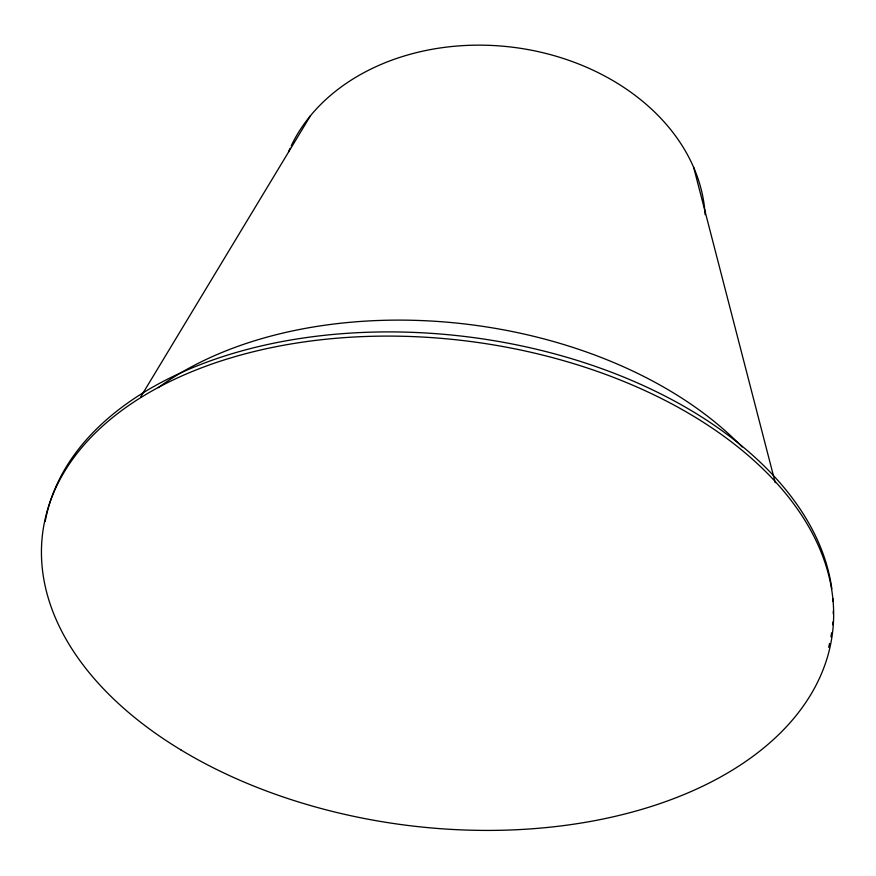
<?xml version="1.0" encoding="UTF-8"?>
<svg xmlns="http://www.w3.org/2000/svg" width="876" height="876" viewBox="0 0 876 876"><rect width="100%" height="100%" fill="white"/><g stroke="black" fill="none" stroke-linecap="round" stroke-linejoin="round"><path stroke-width="1.31" d="M140.762 396.806L310.487 115.72M693.693 167.436L775.249 482.698M158.206 387.696A362.051 227.475 7.2 0 1 742.191 447.001M288.478 151.964A214.083 166.298 6.9 0 1 290.065 148.318M291.193 145.887A214.083 166.298 6.9 0 1 524.023 48.881A214.083 166.298 6.9 0 1 705.125 214.708M831.587 632.844A397.2 244.163 7.2 0 1 830.919 636.83M829.583 643.411A397.2 244.163 7.2 0 1 828.641 647.309M45.191 521.559A397.2 244.163 7.2 0 1 442.829 334.227A397.2 244.163 7.2 0 1 831.85 588.913M832.879 598.626A397.2 244.163 7.2 0 1 833.065 601.407M833.306 611.087A397.2 244.163 7.2 0 1 833.262 613.835M832.835 622.048A397.2 244.163 7.2 0 1 832.594 624.763M180.971 749.955A398.065 243.999 7.2 0 0 827.185 657.942A398.065 243.999 7.2 0 0 304.476 341.87A398.065 243.999 7.2 0 0 180.971 749.955"/></g></svg>
